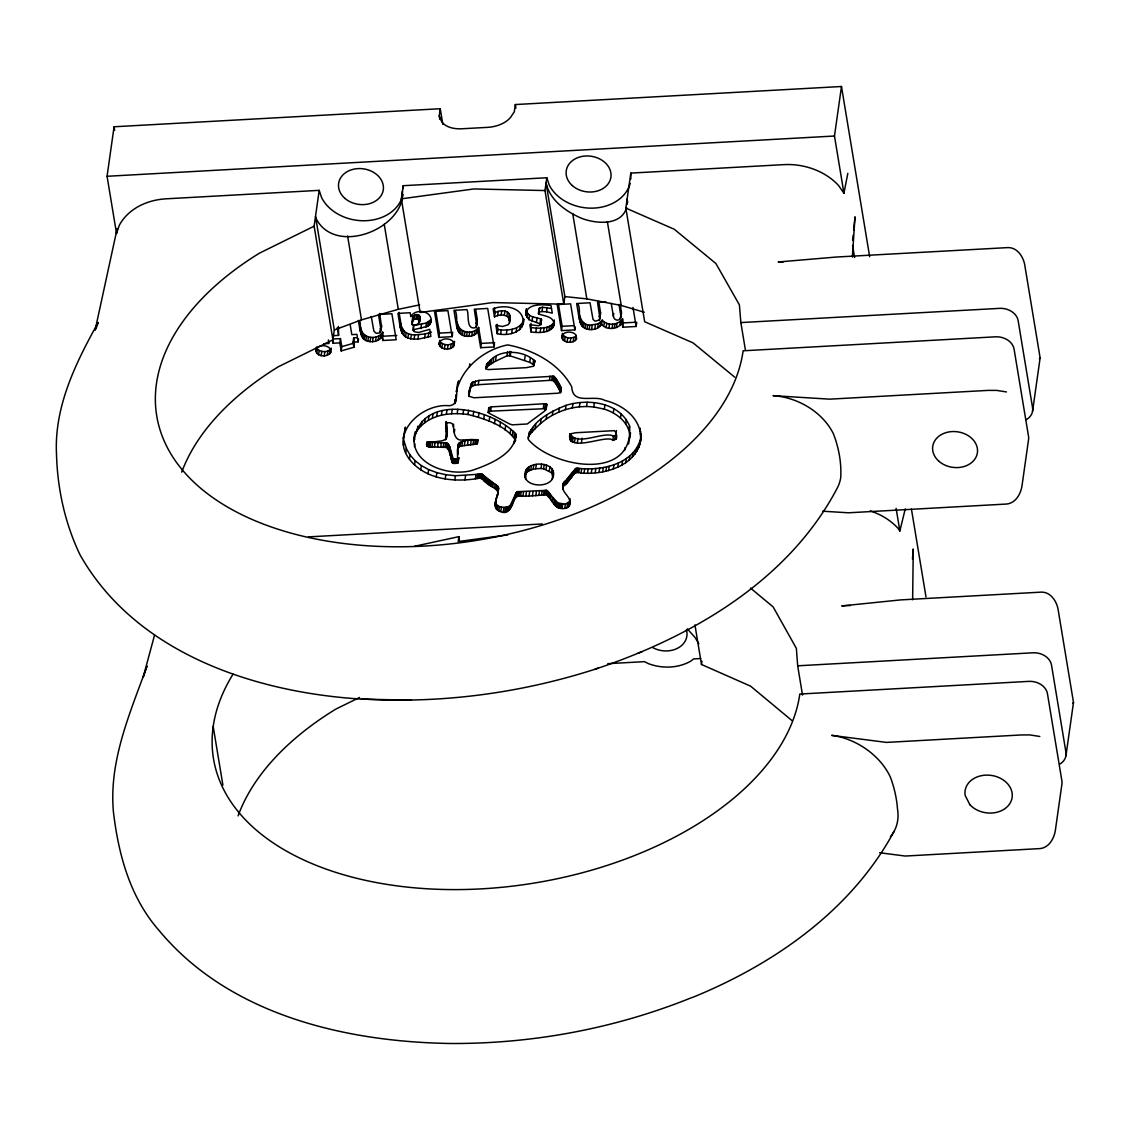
<?xml version="1.0" encoding="UTF-8"?>
<svg xmlns="http://www.w3.org/2000/svg" width="1130" height="1130" viewBox="0 0 1130 1130"><rect width="100%" height="100%" fill="white"/><g stroke="black" fill="none" stroke-linecap="round" stroke-linejoin="round"><path stroke-width="1.5" d="M402.45 197.03L402.464 190.913M912.63 599.79L913.266 548.968L912.461 559.166M411.984 323.66L413.354 316.047C422.691 309.21 421.97 328.237 412.139 324.649L412.605 317.544M569.534 436.533L571.06 433.722L575.721 432.734L614.296 430.657L615.737 432.197L616.373 438.581L612.813 440.389C607.643 433.581 565.664 454.528 569.944 433.68M458.3 383.748L458.695 380.881C454.161 388.946 461.308 407.549 446.562 405.557C420.205 405.063 389.779 433.722 409.456 459.274C425.756 480.151 455.291 482.595 479.586 478.174C482.906 478.032 484.262 481.874 486.931 483.245C490.222 486.818 497.115 487.793 498.104 492.948C497.016 498.598 491.762 507.285 498.824 510.901C514.051 518.967 509.8 494.319 520.549 496.155C529.052 496.31 537.555 495.533 545.988 494.643C550.451 497.313 552.104 503.118 556.13 506.424C560.409 510.294 571.526 509.22 569.718 501.621C569.887 495.816 560.423 491.366 563.658 485.858C570.594 482.694 571.879 469.515 581.018 473.004C606.146 475.448 641.812 464.034 641.176 433.779L640.399 441.463M455.517 401.899L456.28 394.582L455.673 398.862M457.594 448.695L460.08 446.223L476.987 443.921L477.595 439.641C455.447 439.994 457.198 443.723 457.763 463.074L452.466 462.933L449.034 450.686L446.59 447.452L428.736 446.83L426.688 445.432L427.154 442.72L442.268 440.813L446.138 439.061L446.195 421.871M563.249 483.951C567.825 479.332 571.921 470.108 578.179 468.272C601.965 471.125 634.989 464.034 641.007 437.169M522.004 326.81L523.783 318.914C524.419 332.672 507.977 336.345 497.271 333.703L495.872 325.271L502.525 326.514L508.246 324.677L509.461 322.77L510.181 316.019C508.627 309.394 499.841 310.016 495.095 312.6L494.488 316.88C499.234 314.295 508.02 313.674 509.574 320.298M509.461 322.77L510.181 316.019M524.899 477.27L526.524 469.063C534.476 459.712 559.887 463.611 552.189 479.304C544.999 489.954 517.738 485.024 526.524 469.063M525.605 471.055L526.128 474.826M419.513 322.092L420.176 316.852M495.18 505.477L495.929 498.952L495.321 503.231M852.373 257.047L855.015 216.805L853.644 230.209M445.757 425.826L446.364 421.532L447.282 432.14L446.138 439.061M458.201 444.401L457.594 452.212M315.92 351.275L316.089 349.17C318.914 344.565 326.499 344.721 330.017 348.464L330.695 352.504C327.841 356.995 320.327 356.882 316.767 353.266L315.92 351.275L316.527 346.995L317.375 348.986C320.934 352.602 328.449 352.715 331.302 348.21L330.695 352.504M439.175 344.452L439.358 342.362C442.183 337.743 449.754 337.898 453.271 341.656L453.963 345.681C451.096 350.173 443.582 350.06 440.036 346.444L439.175 344.452L439.782 340.172M561.864 337.658L562.048 335.568C564.873 330.949 572.444 331.118 575.961 334.861L576.653 338.887C573.786 343.393 566.271 343.266 562.726 339.664L561.864 337.658L562.472 333.378L563.333 335.37C566.554 338.703 572.232 338.675 576.003 336.288L575.396 340.568M852.627 240.252L853.136 235.238M402.944 194.6A42.771 33.971 8.1 0 1 365.682 220.717A42.771 33.971 8.1 0 1 321.626 197.665L319.197 190.349L166.237 198.809A59.48 47.248 8.1 0 0 119.3 225.308L116.531 233.472L107.068 176.28L114.074 126.772L440.234 108.72L442.833 124.342M181.69 472.171A296.992 174.981 -9.4 0 1 278.164 366.855L332.926 339.819L314.126 226.184L319.197 190.349M316.767 353.266L317.375 348.986M318.589 354.778L319.197 350.498M321.146 355.682L321.753 351.402M324.239 355.865L324.847 351.585M327.248 355.357L327.855 351.063M329.437 354.184L330.045 349.89M332.926 339.819L334.325 329.974L315.51 216.339M333.746 338.958L340.455 338.59L339.848 342.87L333.138 343.252L333.011 334.466M333.576 335.666L338.605 335.384L338.435 326.415M354.312 344.396L353.916 347.249L341.175 350.936L341.783 346.642L340.455 338.59M353.916 347.249L353.069 342.15L353.676 337.856L357.052 337.672M353.069 342.15L358.139 341.867L358.535 339M360.809 327.234C361.134 338.393 377.349 340.992 382.717 332.149L382.11 336.429C378.776 341.726 371.332 342.969 365.866 340.554C358.21 336.712 361.473 327.432 359.764 320.878M360.781 334.042L361.388 329.748M361.642 336.189L362.25 331.909M362.772 337.997L363.38 333.717M364.185 339.452L364.792 335.172M365.866 340.554L366.473 336.26M367.829 341.288L368.436 337.008M370.061 341.67L370.668 337.39M372.561 341.712L373.168 337.418M375.57 341.232L376.177 336.938M378.239 340.144L378.847 335.864M371.247 316.471L373.903 331.161L376.106 333.251L379.383 333.053L381.545 326.598L379.624 313.49M380.415 332.163L381.53 325.03M380.937 330.878L381.545 326.598M380.429 338.534L381.036 334.24M626.67 207.553C621.09 226.212 595.92 223.782 581.555 218.316C565.989 211.465 550.028 200.547 546.058 182.961L564.873 296.597L563.799 304.196L492.694 302.586L420.148 312.487L401.334 198.838L403.198 185.701L546.807 177.749L549.236 185.066A42.771 33.971 8.1 0 0 592.374 208.146A42.771 33.971 8.1 0 0 630.187 183.441M380.923 329.324L378.479 314.479L391.884 313.745L396.192 339.763L382.773 340.497L382.717 332.149M413.001 329.847L427.677 326.358L430.219 323.971L430.827 319.691L426.406 322.996L413.608 325.567L413.001 329.847L414.767 331.853L418.707 332.46L429.725 329.339L430.883 336.373L417.945 339.198L410.741 338.873L405.571 337.023L402.167 333.392L400.303 327.757L400.91 323.477L399.06 312.318M401.037 330.822L400.91 323.477M402.167 333.392L402.774 329.113L401.644 326.542M403.678 335.455L404.286 331.175L402.774 329.113M405.571 337.023L406.179 332.728L404.286 331.175M407.902 338.138L408.509 333.859L406.179 332.728M439.796 119.328L439.231 115.853L440.234 108.72M412.139 324.649L413.354 316.047M410.741 338.873L411.348 334.593L408.509 333.859M411.998 321.838L414.089 319.296L414.696 315.002M413.552 330.991L413.608 325.567M414.089 319.296L415.953 318.872L416.56 314.592M414.089 339.226L414.696 334.946L425.191 333.957L431.491 332.093M419.569 321.132L417.337 318.971L417.945 314.677M418.439 319.423L419.046 315.143M419.188 320.171L419.795 315.892M418.99 322.869L420.12 317.812M403.212 438.242L405.416 427.126L404.808 431.42M417.945 339.198L418.552 334.904M403.481 445.404L403.82 433.948M420.854 328.576L421.462 324.282M405.712 452.763L406.32 448.469L404.088 441.11M425.798 327.276L426.406 322.996M424.583 338.237L425.191 333.957M427.677 326.358L428.284 322.064M409.456 459.274L410.063 454.995L406.32 448.469M429.146 325.256L429.753 320.962M428.086 337.376L428.694 333.082M413.834 441.166C421.066 391.997 491.14 407.972 515.633 433.722C516.509 453.865 487.722 465.15 471.86 470.461C447.551 477.298 406.122 462.622 415.332 431.491M430.219 323.971L431.307 319.649M414.442 446.576L414.851 443.723M414.724 435.77L417.182 430.544L417.789 426.264M414.512 464.995L415.12 460.715L410.063 454.995M417.182 430.544L421.264 425.657L421.871 421.363M421.264 425.657L424.654 422.79L425.247 418.51M452.622 333.802L452.212 336.655L438.807 337.404L439.415 333.11L435.686 310.566M420.741 469.882L421.349 465.588L415.12 460.715M424.654 422.79L428.355 420.318L428.962 416.024M440.036 346.444L440.644 342.164C443.864 345.498 449.542 345.469 453.3 343.068L452.706 347.362M426.547 444.726L426.956 441.872M426.688 445.432L427.084 442.565M426.872 445.969L427.281 443.101M427.225 446.364L427.832 442.084L447.198 443.158L449.641 446.392L453.074 458.653L456.026 459.246L458.738 458.342M427.804 446.647L428.411 442.367M441.844 347.955L442.452 343.675M428.355 420.318L432.38 418.227L432.988 413.933M428.736 446.83L429.344 442.536M430.078 446.915L430.685 442.635M444.401 348.873L445.008 344.579M428.03 473.88L428.637 469.586L421.349 465.588M431.957 446.943L432.564 442.663M432.38 418.227L436.717 416.518L437.324 412.238M447.494 349.043L448.102 344.763M434.429 446.915L435.036 442.635M450.503 348.534L451.11 344.24M436.717 416.518L441.378 415.219L441.985 410.925M437.593 446.873L438.2 442.579M453.963 345.681L454.571 341.387M457.198 322.008C457.678 332.672 472.919 335.582 478.611 327.375L478.004 331.669C474.515 336.443 467.594 337.559 462.368 335.2C453.229 330.356 458.808 318.533 455.348 310.821M436.222 476.931L436.83 472.637L428.637 469.586M457.17 328.745L457.777 324.465M440.771 446.816L441.378 442.536M441.378 415.219L446.336 414.3L446.943 410.006M458.046 330.864L458.653 326.584M445.827 427.324L446.435 423.044M459.204 332.658L459.811 328.364M443.257 446.859L443.864 442.565M446.025 429.315L446.632 425.035M445.333 439.867L446.745 434.782M446.293 431.872L446.901 427.592M446.562 434.429L447.169 430.135M460.659 334.099L461.266 329.819M445.164 447.042L445.771 442.762M446.562 437.946L447.282 432.14M446.59 447.452L447.198 443.158M462.368 335.2L462.975 330.906M446.336 414.3L451.605 413.764L452.212 409.484M447.65 448.144L448.257 443.864M456.958 387.618L456.351 391.912C461.436 367.857 484.233 349.551 507.652 344.904C533.092 349.693 559.181 363.38 571.752 386.87C572.599 405.741 594.055 394.229 604.988 400.458C622.588 404.611 641.162 418.241 640.569 438.059M464.345 335.949L464.953 331.655M448.426 449.203L449.034 444.909M454.797 403.678L456.125 397.619M455.263 402.916L456.238 396.277M449.034 450.686L449.641 446.392M445.192 478.993L445.799 474.713L436.83 472.637M449.57 452.65L450.178 448.37M476.987 443.921C479.982 436.915 466.831 440.531 463.385 439.824C454.034 442.056 453.342 430.417 453.61 424.131M466.577 336.33L467.184 332.051M450.15 455.192L450.757 450.912M450.729 457.735L451.336 453.441M454.345 432.211L454.754 429.358M451.605 413.764L457.156 413.637L457.763 409.343M451.195 459.698L451.802 455.418M469.063 336.359L469.67 332.079M451.619 461.181L452.226 456.901M452.028 462.241L452.622 457.947M452.466 462.933L453.074 458.653M452.975 463.342L453.582 459.063M453.61 463.54L454.218 459.246M471.761 335.949L472.368 331.655M454.415 463.568L455.023 459.289M455.418 463.526L456.026 459.246M457.481 450.22L458.611 443.285M469.416 366.713L469.826 363.86M457.156 413.637L463.003 413.905L463.611 409.611M474.19 334.989L474.798 330.709M456.421 463.47L457.029 459.175M458.808 446.774L459.416 442.494M457.862 454.769L458.257 451.915M456.591 326.288L453.949 310.312L466.916 309.592C469.43 314.366 465.73 329.904 475.236 327.742L476.253 326.853L477.34 319.677L475.702 309.818M454.811 480.024L455.418 475.73L481.747 474.049L498.316 486.804L497.878 494.163M457.198 463.342L457.805 459.048M476.253 326.853L477.34 319.677M457.763 463.074L458.37 458.794M460.08 446.223L460.687 441.929M476.253 333.548L476.86 329.268M458.13 462.622L458.95 457.608M468.625 394.681L471.846 382.632L478.866 380.415L553.629 376.248L556.624 379.567L561.243 388L560.452 392.618L557.895 393.226L473.95 397.774L468.922 396.277L471.154 383.762M469.176 392.449L469.783 388.155M461.888 445.827L462.495 441.533M468.922 396.277L469.233 390.401M470.08 389.483L470.687 385.189M470.546 388.056L471.846 382.632M515.605 440.46C506.099 425.473 484.855 418.722 467.99 414.498L468.597 410.218M471.238 386.926L472.538 386.022L473.145 381.742M464.317 445.517L464.924 441.223M472.538 386.022L474.755 385.302L475.363 381.022M494.474 344.099L494.064 346.952L480.66 347.701L481.267 343.407L478.611 327.375M869.662 256.722L841.483 86.502L515.322 104.553L514.32 111.701L511.819 115.514A23.758 13.998 -9.4 0 1 487.652 127.351L461.845 128.778A23.758 13.998 -9.4 0 1 440.672 119.441L439.231 115.853M467.453 445.22L468.06 440.926M473.145 415.543L473.752 411.249M474.755 385.302L478.258 384.694L478.866 380.415M464.924 479.953L465.532 475.673M470.589 444.923L471.196 440.629M414.597 546.256L458.865 536.651L458.173 541.553L507.822 534.9M473.018 444.669L473.625 440.389M478.414 416.998L479.021 412.718M474.854 444.443L475.462 440.149M485.773 368.733C491.126 348.873 521.057 348.068 534.914 360.908L533.657 366.205L526.283 367.674L488.273 369.581L485.773 368.733L486.719 363.606M476.14 444.203L476.747 439.909M486.112 367.886L487.284 366.742L487.877 362.462M477.482 443.582L478.103 439.74M487.284 366.742L489.12 365.273L489.728 360.979M497.61 315.609L498.217 311.329M489.12 365.273L490.9 364.001L491.508 359.721M483.753 418.877L484.36 414.583M475.433 478.753L476.041 474.459M490.9 364.001L493.061 362.631L493.669 358.351M497.271 333.703L497.878 329.409L497.045 324.352M477.143 478.456L477.75 474.176M501.141 315.058L501.748 310.764M478.513 478.258L479.12 473.979M488.132 412.365L490.632 411.165L546.214 408.622L544.208 411.377L527.23 423.976L512.384 424.838L509.983 424.145L488.951 413.185L488.132 412.365L488.739 408.071L491.239 406.885L543.911 403.777L546.821 404.342L546.228 405.755M493.061 362.631L495.505 361.219L496.112 356.925M488.64 411.701L489.248 407.422M479.586 478.174L480.194 473.88M500.632 334.282L501.24 330.002C508.811 330.313 518.133 329.579 522.611 322.516M480.434 478.188L481.041 473.894M489.135 421.123L489.742 416.843M481.14 478.329L481.747 474.049M490.632 411.165L491.239 406.885M504.319 315.256L504.926 310.962M481.747 478.626L482.355 474.346M482.355 479.092L482.962 474.798M483.004 479.713L483.612 475.433M483.781 480.533L484.389 476.253M506.876 316.231L507.483 311.951M484.346 481.098L484.954 476.818M485.081 481.747L485.674 477.467M506.325 334.296L506.932 330.017M508.67 317.94L509.277 313.66M485.942 482.468L486.55 478.188M494.502 423.75L495.11 419.456M486.931 483.245L487.539 478.965M488.005 484.064L488.612 479.77M495.505 361.219L507.003 355.865L507.61 351.585M489.135 484.883L489.742 480.603M511.65 333.576L512.243 329.296M490.321 485.702L490.929 481.422M507.003 355.865L509.404 355.738L510.011 351.458M491.508 486.507L492.115 482.213M499.827 426.716L500.435 422.422M534.306 365.188L529.716 362.32L510.266 355.908L510.873 351.628M492.68 487.256L493.287 482.962M516.128 332.051L516.735 327.771M494.545 488.443L495.152 484.149M495.999 489.417L496.607 485.137M505.054 430.022L505.661 425.728M519.63 329.776L520.238 325.497M497.031 490.279L497.638 485.985M495.844 500.618L496.254 497.751M495.463 507.342L495.788 501.183M496.776 497.581L497.186 494.728M497.709 491.098L498.316 486.804M497.426 495.689L498.669 487.666M496.155 508.853L496.07 503.048M497.271 510.04L497.878 505.746L496.762 504.573M526.1 311.513L526.495 308.645L525.973 315.044L528.897 319.621L541.101 324.282L538.431 325.779L529.857 324.649L531.058 331.938C539.165 333.152 554.307 333.435 554.364 321.923M498.824 510.901L499.432 506.607L497.878 505.746M510.153 433.638L510.746 429.344M526.947 317.615L527.555 313.335L526.58 310.75M563.799 304.196L544.985 190.56L546.807 177.749M500.816 511.452L501.423 507.172L499.432 506.607M512.314 435.304L512.921 431.024M528.897 319.621L529.504 315.327L527.555 313.335M524.56 360.343L525.153 356.063M503.26 511.735L503.867 507.441L508.302 506.777L510.52 505.054L515.93 493.259L517.893 491.649L546.595 490.364L557.782 502.949L565.381 504.121L570.099 501.24L569.492 505.534M513.938 436.731L514.545 432.451M514.037 443.412L514.447 440.559M515.026 438.002L515.633 433.722M504.926 511.721L505.534 507.441M532.018 321.132L532.625 316.838L529.504 315.327M515.082 441.83L516.198 434.937M531.058 331.938L530.945 323.279M506.381 511.509L506.989 507.229M507.695 511.057L508.302 506.777M508.853 510.35L509.461 506.056M529.716 362.32L530.323 358.026M509.913 509.333L510.52 505.054M536.482 322.22L537.089 317.94L532.625 316.838M553.954 324.776C554.491 316.4 544.293 316.075 538.657 314.013L539.702 307.826L542.584 307.247L551.454 308.504M510.901 508.006L511.509 503.726M535.775 332.418L536.383 328.138C542.485 328.166 550.578 328.194 554.096 322.234L553.488 326.528M538.657 314.013L539.052 308.377M538.318 313.406L539.702 307.826M511.834 506.339L512.441 502.045M512.752 504.291L513.359 499.997M532.979 363.916L533.586 359.623M513.684 501.847L514.291 497.553M514.32 500.025L514.927 495.745M514.856 498.613L515.464 494.319M533.854 364.778L534.914 360.908M515.322 497.553L515.93 493.259M540.055 323.124L540.663 318.844L537.089 317.94M515.746 496.805L516.354 492.511M539.095 312.106L541.976 311.541L542.584 307.247M516.198 496.31L516.806 492.03M540.677 323.886L541.383 319.338L540.663 318.844M516.692 496.042L517.3 491.748M541.002 324.847L541.383 319.338M540.168 332.432L540.776 328.138M517.286 495.943L517.893 491.649M518.006 495.957L518.614 491.677M518.924 496.056L519.532 491.776M528.063 437.917C531.679 420.883 551.186 411.348 566.045 405.345C588.207 398.396 619.523 402.252 629.565 426.024C634.1 482.002 552.386 467.792 528.261 439.429L529.292 431.957M543.544 332.093L544.152 327.813M520.549 496.155L521.156 491.875M525.973 315.044C525.902 303.066 542.965 304.464 551.016 305.524L552.273 313.123L546.553 311.824L547.16 307.53M528.685 436.251L530.069 434.259L530.676 429.979M522.908 496.183L523.515 491.889M525.521 479.106L525.93 476.253M530.069 434.259L532.23 431.801L532.837 427.521M546.468 331.486L547.075 327.206M525.916 473.357L527.103 472.058L527.71 467.778M527.103 472.058L528.769 470.942L529.377 466.648M532.23 431.801L535.126 428.708L535.733 424.428M548.94 330.61L549.547 326.33M525.817 496.127L526.425 491.847M528.769 470.942L530.817 470.009L531.425 465.715M550.96 329.466L551.567 325.172M552.499 328.081L553.107 323.802M529.066 496.014L529.673 491.72M530.817 470.009L533.162 469.275L533.77 464.981M553.884 322.855L554.293 319.988M535.126 428.708L540.451 423.595L541.058 419.315M543.304 408.057L543.911 403.777M533.162 469.275L535.705 468.766L536.312 464.486M532.47 495.844L533.077 491.564M544.942 408.142L545.55 403.862M545.225 410.473L545.635 407.619M478.258 384.694L549.477 380.372L550.084 376.092M545.635 410.049L546.454 404.046M545.931 409.653L546.539 405.373M546.143 409.314L546.821 404.342M540.451 423.595L546.2 419.117L546.807 414.823M549.477 380.372L551.666 380.415L552.273 376.12M535.818 495.632L536.425 491.352M560.635 392.294L556.017 383.847L553.022 380.527L553.629 376.248M535.705 468.766L541.016 468.498L541.623 464.218M553.644 380.725L554.251 376.445M554.251 381.361L554.858 377.081M575.311 327.008L574.902 329.861L561.497 330.61L562.104 326.316L558.375 303.772M538.911 495.392L539.519 491.112M555.07 382.449L555.678 378.155M552.966 477.114L551.595 472.75L543.587 468.781L544.194 464.486M556.017 383.847L556.624 379.567M562.726 339.664L563.333 335.37M546.2 419.117L552.316 415.275L552.923 410.995M541.553 495.124L542.16 490.844M557.048 385.457L557.655 381.177M545.988 469.36L546.595 465.066M558.065 387.152L558.672 382.858M564.534 341.175L565.141 336.881M543.544 494.855L544.152 490.561M559.011 388.805L559.618 384.511M544.519 494.686L545.126 490.406M559.802 390.288L560.409 385.994M545.31 494.601L545.917 490.321M559.816 391.503L560.226 388.635M567.091 342.079L567.698 337.785M560.367 391.489L560.974 387.209M545.988 494.643L546.595 490.364M549.335 470.857L549.943 466.577M560.452 392.618L560.861 389.765M546.581 494.855L547.188 490.561M552.316 415.275L558.757 412.111L559.364 407.817M547.188 495.251L547.796 490.971M547.824 495.901L548.431 491.607M551.595 472.75L552.203 468.456M570.184 342.249L570.791 337.969M548.587 496.819L549.194 492.525M549.505 498.062L550.112 493.768M552.189 479.304L553.389 470.589M550.663 499.658L551.27 495.364M573.192 341.74L573.8 337.446M552.358 501.974L552.951 497.694M558.757 412.111L565.438 409.625L566.045 405.345M636.755 322.191L636.148 326.471L622.743 327.22L623.35 322.926L622.545 318.829C618.138 325.299 607.403 326.175 602.248 320.157L601.64 324.437C598.137 329.635 590.566 330.808 585.043 328.435C575.919 323.604 581.625 311.781 578.094 304.111M553.785 503.853L554.392 499.559M579.93 322.163L579.973 315.51M555.014 505.308L555.621 501.028M580.778 324.197L581.385 319.917L580.538 317.869M556.13 506.424L556.737 502.144M581.922 325.934L582.529 321.64L581.385 319.917M557.175 507.243L557.782 502.949M583.348 327.347L583.956 323.067L582.529 321.64M565.438 409.625L572.345 407.845L572.952 403.565M558.22 507.794L558.827 503.514M559.35 508.161L559.957 503.867M562.641 488.231L563.277 483.16M569.746 438.045L570.353 433.75C576.427 446.929 603.9 430.798 613.42 436.095L616.443 435.05L615.85 439.344M585.043 328.435L585.651 324.141L583.956 323.067M563.008 486.677L563.616 482.397M562.924 489.135L563.319 486.281M563.658 485.858L564.266 481.578M570.029 439.542L570.636 435.262M560.607 508.373L561.215 504.079M570.452 440.7L571.06 436.42M564.619 484.925L565.226 480.631M586.979 329.169L587.586 324.875L585.651 324.141M571.201 441.548L571.808 437.268M562.062 508.486L562.669 504.192M565.904 483.767L566.511 479.487M572.472 442.113L573.08 437.833M566.723 483.019L567.331 478.725M589.154 329.55L589.761 325.271L598.279 323.773L602.248 320.157M567.557 482.185L568.164 477.905M564.774 508.401L565.381 504.121M568.418 481.295L569.026 477.015M572.345 407.845L579.393 406.8L580.001 402.506M574.478 442.437L575.085 438.143M569.252 480.377L569.859 476.083M570.057 479.445L570.664 475.151M591.569 329.579L592.177 325.299M570.82 478.513L571.427 474.233M566.935 507.864L567.528 503.584M571.512 477.623L572.119 473.329M572.119 476.775L572.726 472.495M572.613 476.013L573.221 471.733M577.402 442.522L578.009 438.242M568.503 506.904L569.11 502.624M573.334 474.854L573.941 470.56M569.718 501.621L570.113 498.768M573.927 473.95L574.534 469.656M574.436 473.286L575.043 468.992M594.818 329.113L595.425 324.819M574.916 472.82L575.523 468.54M575.424 472.552L576.032 468.272M576.003 472.439L576.611 468.145M576.71 472.439L577.317 468.159M581.456 442.437L582.063 438.158M579.393 406.8L586.555 406.489L587.162 402.195M597.671 328.053L598.279 323.773M577.571 472.552L578.179 468.272M579.365 319.804L576.667 303.518L590.044 302.769L593.01 319.395L595.044 321.16L599.409 320.016L600.539 312.53L598.674 301.286M599.409 320.016L600.539 312.53M578.659 472.736L579.266 468.456M599.974 326.485L600.581 322.191M581.018 473.004L581.625 468.71M622.545 318.829L621.938 323.109C618.025 328.816 609.423 330.101 603.745 326.386L604.352 322.092M584.026 473.117L584.634 468.823M586.555 406.489L593.773 406.941L594.38 402.661M606.132 327.672L606.739 323.392M587.515 473.075L588.123 468.795M734.726 377.18L693.1 342.899L644.665 321.739L625.851 208.104L630.808 173.102L783.768 164.641A59.48 47.248 8.1 0 1 838.545 185.489L843.941 193.216L847.825 173.356M608.886 328.35L609.494 324.07M591.301 472.919L591.908 468.639M620.356 304.832L621.458 313.095L620.85 317.375L619.155 319.762C615.229 321.711 612.093 316.993 613.788 313.49M612.093 328.449L612.7 324.169M614.395 328.152L615.003 323.858M595.213 472.637L595.821 468.357M629.933 437.141C629.721 422.917 616.867 413.057 604.338 409.145L604.946 404.851M616.471 327.502L617.079 323.208M620.314 318.829L620.709 315.976M620.85 317.375L621.401 311.174M599.084 472.255L599.691 467.975M619.904 325.468L620.511 321.174M602.714 471.789L603.321 467.495M613.293 412.888L613.901 408.608M605.948 471.238L606.556 466.944M608.59 470.617L609.197 466.323M612.813 440.389L613.42 436.095M614.72 439.923L615.327 435.643M616.005 433.383L616.401 430.53M616.373 438.581L616.782 435.714M613.322 469.077L613.929 464.797M620.483 417.874L621.09 413.594M617.785 467.241L618.393 462.947M625.752 423.792L626.359 419.498M621.938 465.108L622.545 460.814M624.608 450.475L625.017 447.621M628.958 430.318L629.565 426.024M625.78 462.707L626.387 458.413M628.534 443.977L630.54 432.861M629.241 460.051L629.848 455.771M632.32 457.198L632.927 452.904M634.989 454.133L635.597 449.853M639.82 431.01L640.23 428.157M637.193 450.898L637.8 446.618M640.371 434.556L640.781 431.688M638.902 447.522L639.509 443.243M639.848 444.641L640.456 440.361M791.975 720.573L750.602 686.164L701.49 664.497L701.956 661.163M843.941 193.216L834.477 136.024L841.483 86.502M1032.58 411.193L1040.123 357.885L1024.571 263.954C1022.805 256.086 1017.042 247.498 1008.13 247.583L836.228 257.047L778.174 261.976L783.076 262.075M1065.957 755.73L1073.5 702.45L1057.934 608.477C1056.169 600.595 1050.406 592.021 1041.493 592.12L900.624 599.903L841.751 605.934A59.396 47.728 0.7 0 1 850.367 605.567M430.897 322.502C433.708 311.103 415.558 307.501 410.826 316.697L410.162 312.728L397.93 313.406L400.303 327.757M541.708 319.988L541.086 321.019M498.711 488.668L498.033 491.395M116.531 233.472L117.506 228.514M95.09 330.271L117.068 229.051M445.785 424.725C447.212 421.137 454.076 422.436 453.215 426.985M870.255 510.887A59.608 47.361 8.1 0 1 897.884 528.162L899.861 530.987L905.243 508.924M154.542 635.159L143.143 677.379L147.041 666.008C130.091 712.974 108.791 760.645 113.41 811.806C118.438 854.322 129.95 897.319 158.864 930.216C227.992 1013.85 342.616 1041.281 446.802 1043.414L450.432 1043.499C532.131 1043.894 613.788 1028.766 689.681 998.426L693.933 996.858C774.94 963.551 851.695 909.904 894.042 831.426M401.955 200.066C393.664 233.43 332.686 253.487 315.764 217.808M95.993 328.887L98.211 322.46C75.724 362.885 54.085 406.701 56.5 454.26C57.418 488.909 65.046 523.642 80.131 555.014C135.883 653.324 254.603 692.478 361.416 699.103L365.965 699.216C443.356 703.425 521.255 692.916 595.002 669.243L597.996 668.141M516.212 436.18L514.644 439.132M620.921 314.536L621.458 313.095M477.368 321.273L475.843 323.463M600.581 314.338L598.914 316.64M508.853 320.383L510.068 318.476M1039.36 358.761L1040.123 357.885M1072.723 703.34L1073.5 702.45M379.991 328.774L381.022 327.884M454.641 399.949L455.404 399.399M314.126 226.184L259.349 253.219A296.992 174.981 -9.4 0 0 314.988 538.841A296.992 174.981 -9.4 0 0 743.116 350.794L995.474 336.825A16.625 13.207 8.1 0 1 1014.09 349.184L1028.512 436.293A16.625 13.207 8.1 0 1 1028.526 439.768L1021.986 485.928C1020.701 494.036 1015.658 503.09 1006.703 504.036L848.475 512.794L822.711 511.212M359.538 697.478L335.808 709.117A296.992 174.995 -9.4 0 0 238.105 815.888M595.002 669.243C691.362 637.136 788.147 581.145 836.963 488.654A59.396 44.72 24.1 0 0 840.734 477.58A150.106 113 24.1 0 0 833.545 434.132A59.396 44.72 24.1 0 0 772.991 395.655L829.66 399.158L987.888 390.401L996.589 390.387L1006.435 391.941M334.325 329.974L361.487 319.861L398.311 309.309L419.64 304.888M637.602 653.38L641.995 651.756M341.783 346.642L354.523 342.969M401.334 198.838L473.88 188.95L544.985 190.56M107.068 176.28L834.477 136.024M605.92 301.894L597.544 302.36L599.974 318.618M383.381 336.217L396.8 335.469M439.415 333.11L452.819 332.375M562.104 326.316L573.828 325.666M623.35 322.926L635.088 322.276M323.929 343.76L328.957 343.478L328.378 340.003M625.851 208.104L674.285 229.263L715.912 263.53L739.401 304.902L740.856 322.573L999.542 308.363A16.639 13.221 8.1 0 1 1018.158 320.708L1032.566 407.732A16.625 13.207 8.1 0 1 1026.252 419.668M481.267 343.407L494.672 342.673M308.377 536.891L542.273 523.953M607.756 663.677L644.467 661.643L648.309 663.607A42.771 33.971 8.1 0 0 690.543 661.276L693.679 658.917L700.713 658.536M750.475 588.066L773.16 606.923L796.367 648.38L797.681 665.81L1032.905 652.801A16.625 13.207 8.1 0 1 1051.522 665.146L1065.943 752.269A16.625 13.207 8.1 0 1 1059.629 764.205M361.416 699.103L411.504 700.205M541.976 311.541L546.553 311.824M415.953 318.872L417.337 318.971M551.666 380.415L553.022 380.527M564.873 296.597L586.837 298.871L621.246 305.481L644.298 312.247M531.665 327.644L536.383 328.138M411.348 334.593L414.696 334.946M445.799 474.713L455.418 475.73M541.016 468.498L543.587 468.781M501.423 507.172L503.867 507.441M463.003 413.905L467.99 414.498M879.62 852.74L905.314 856.046L1040.066 848.588C1049.021 847.627 1054.064 838.573 1055.349 830.465L1061.889 784.305A16.625 13.207 8.1 0 0 1061.889 780.844L1047.454 693.721A16.625 13.207 8.1 0 0 1028.837 681.376L799.814 694.046A296.992 174.995 -9.4 0 1 438.624 889.324A296.992 174.995 -9.4 0 1 233.034 674.186M497.878 329.409L501.24 330.002M587.586 324.875L589.761 325.271M509.404 355.738L510.266 355.908M593.773 406.941L604.338 409.145M1039.798 736.477L1029.953 734.924L1021.252 734.952L886.499 742.41L831.694 735.362A59.396 42.756 31.5 0 1 890.44 777.256A150.106 108.056 31.5 0 1 897.474 808.699A59.396 42.756 31.5 0 1 890.398 836.68M601.64 324.437L603.745 326.386M488.739 408.071L489.558 408.905M687.337 628.887L694.964 637.348L698.849 643.846M621.938 323.109L622.743 327.22M911.444 509.122L925.993 596.937M852.571 245.351L854.591 257.541M896.104 508.345L899.861 530.987M740.856 322.573L745.419 350.116M797.681 665.81L802.526 695.091M627.701 202.538L627.122 199.092L627.178 204.375M694.936 624.89L701.49 664.497M632.998 307.402L636.148 326.471M607.361 221.621L621.246 305.481M618.957 304.365L620.794 315.454M611.217 303.25L613.392 316.358M572.769 213.838L586.837 298.871M574.902 329.861L570.594 303.857L557.189 304.591L561.497 330.61M515.322 104.553L515.902 108.028M494.304 307.798L495.095 312.6M494.488 316.88L493.16 308.886C504.418 303.815 524.588 307.685 523.176 323.194M494.064 346.952L487.694 308.434L474.289 309.182L476.761 325.553M478.004 331.669L480.66 347.701M452.212 336.655L447.904 310.637L434.499 311.386L438.807 337.404M458.865 536.651L459.43 540.098M412.577 319.366L412.747 320.355M384.242 224.277L398.311 309.309M382.11 336.429L382.773 340.497M347.602 236.001L361.487 319.861M358.365 320.412L360.202 331.514M358.139 341.867L356.896 334.367L351.826 334.649L350.244 325.073M353.676 337.856L354.241 341.26M337.319 327.587L338.605 335.384M339.848 342.87L341.175 350.936M332.644 340.243L333.138 343.252M114.074 126.772L114.653 130.247M213.189 726.519L222.893 785.053M528.67 433.638L528.868 435.149M414.442 436.886L414.738 439.584M630.808 173.102L630.823 179.063M403.198 185.701L403.212 188.682M686.404 629.82A22.572 17.939 8.1 0 1 677.788 648.14A22.572 17.939 8.1 0 1 652.815 647.659M969.865 804.687L965.147 795.379A23.758 18.871 8.1 0 1 993.722 775.858A23.758 18.871 8.1 0 1 1008.596 805.28A23.758 18.871 8.1 0 1 969.865 804.687M345.06 198.499A22.572 17.939 8.1 0 0 382.689 192.354A22.572 17.939 8.1 0 0 355.131 168.907A22.572 17.939 8.1 0 0 345.06 198.499M572.289 185.56A22.572 17.939 8.1 0 0 610.144 180.179A22.572 17.939 8.1 0 0 583.278 156.222A22.572 17.939 8.1 0 0 572.289 185.56M938.776 461.139A22.572 17.939 8.1 0 0 976.631 455.757A22.572 17.939 8.1 0 0 949.765 431.801A22.572 17.939 8.1 0 0 938.776 461.139"/></g></svg>
